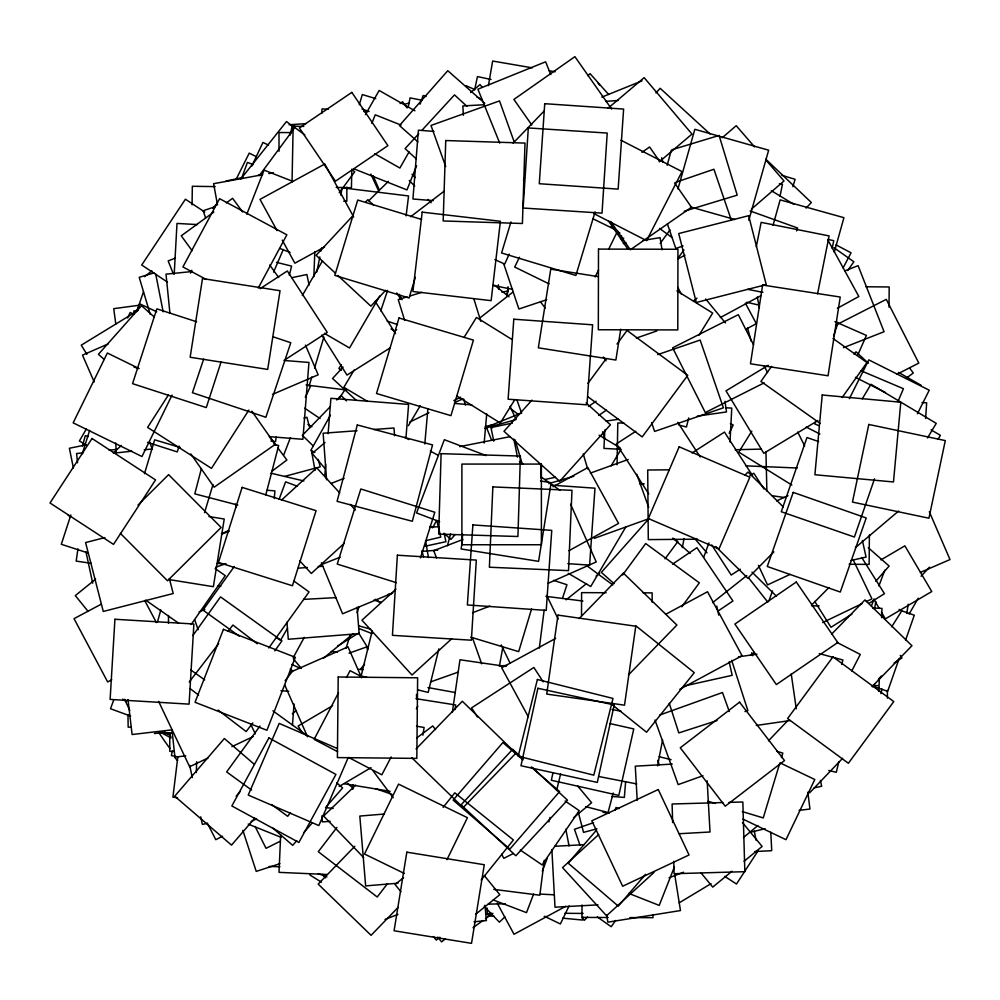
<?xml version="1.0" encoding="UTF-8"?>
<svg xmlns="http://www.w3.org/2000/svg" width="1000" height="1000" viewBox="0 0 1000 1000"><rect width="100%" height="100%" fill="white"/><g stroke="black" fill="none" stroke-linecap="round" stroke-linejoin="round"><path stroke-width="1.5" d="M279 151.275L279.012 132.562L291.363 132.575M346.85 187.2L346.838 201.238L343.75 201.238M168.475 623.275L168.5 615.513M581.525 615.812L581.6 592.638L606.15 592.725M582 904.987L581.95 917.4L608.2 917.5M652.138 602.137L652.163 592.875L642.962 592.837M653 914.587L652.987 917.688L629.825 917.588M869.4 534.95L869.137 564.412L849.163 564.237M889.013 307.125L889.188 286.962L866.025 286.775M192.062 204.9L192.338 186.275L215.175 186.612M617.05 464.75L617.8 422.95L623.9 423.062M292.05 181.912L293.137 126.2L303.812 126.4M351.8 169.15L351.438 187.725L336.188 187.425M196.325 772.575L196.65 761.737M879.35 677.95L879.062 685.675L872.938 685.438M881.612 617.65L881.963 608.375L872.775 608.038M313.85 276.65L314.812 251.725M280.675 835.013L279.012 872.362L327.025 874.488M604.875 429.925L603.925 448.413L621.062 449.3M730.013 442L731.762 408.1L725.537 407.775M174.2 274.25L177 223.438L197.25 224.562M321.763 113.425L322.062 108.875L328.25 109.275M925.625 418.438L926.663 402.85L922.062 402.55M292.438 725.425L294.025 703.988M324.85 475.175L325.688 464.412M328.113 433.663L330.9 398.312L408.6 404.425L405.938 438.25M625.588 782.113L624.35 797.438L611.95 796.438M274.275 498.55L274.925 490.875L267.162 490.225M424.8 443.988L427.887 408.775M484.162 443.038L486.725 413.95M582.85 916.963L582.562 920.05L562.612 918.162M506.987 296.012L508.062 286.775M352.7 789.25L353.25 784.688M177.8 757.2L172.913 797.163L177.5 797.725M340.988 195.438L341.925 187.775L408.562 195.963L406.112 215.863M544.263 860.3L539.837 895.225L493.775 889.375M539.312 648.15L544.163 610.05M878.55 691.425L879.15 686.787M276.188 437.075L275.538 441.65L270.912 440.988M77.95 548.862L76.175 561.112L91.263 563.3M452.362 712.25L459.975 659.762L505.938 666.425M906.8 613.475L908.225 604.25M454.988 709.587L455.725 704.975L416.025 698.688M620.737 329.2L615.875 360.05L538.337 347.825L550.75 269.137L597.888 276.575M462.562 539.712L461.087 548.962L538.587 561.35L551.15 482.688L540.513 480.988M422.863 735.175L424.125 727.487L416.5 726.225M488.413 85.662L492.638 61.037L532.288 67.838M499.5 665.65L502.837 647.225M874.438 609.113L875.863 601.55M172.275 751.038L171.412 755.6L175.95 756.462M682.3 547.65L684.05 538.575M657.562 765.825L662.613 739.912M408.3 106.875L410.075 97.888L422.175 100.275M756.287 246.725L761.15 222.362L829.125 235.925L817.588 293.775M316.775 272.025L319.837 256.95M321.075 250.925L321.688 247.9M779.987 196.35L782.45 184.288L779.4 183.663M832.2 248.275L833.763 240.65L827.75 239.412M290.225 135.05L292.188 125.913L295.175 126.55M474.588 89.987L477.475 76.575L491.025 79.488M553.025 772.688L551.325 780.25L618.8 795.425L633.763 728.938L609.763 723.538M880.9 693.625L881.938 689.062M838.825 761.65L836.3 772.288L828.787 770.5M372.2 630.913L361.138 675.95L367.1 677.412M438.875 648.888L428.175 692.425L417.75 689.862M548.9 821.938L550 817.438M556.613 790.4L560.65 773.875M289.325 275.212L291.613 266.125L276.512 262.337M688.713 417.925L686.45 426.962L678.988 425.1M506.9 295.35L508.387 289.413M201.425 468.475L194.8 493.862L237.8 505.075M265.8 494.837L278.663 445.525L274.212 444.375M447.425 545.8L450.625 533.737M613.2 793.037L608.038 812.525L585.763 806.637M841.7 664.45L842.913 659.987L819.25 653.612M667.2 165.238L671.263 150.275M82.475 445.988L85.275 435.7L88.287 436.525M157.55 621.812L160.825 609.875M773.037 225.362L780.15 199.875L843.925 217.675L834.3 252.162M677.962 188.912L694.837 129.312L768.65 150.2L748.825 220.238M144.488 473.725L154.65 439.825L180.087 447.45M204.562 512.625L212.963 484.613M792.875 186.725L795.1 179.288L781.925 175.338M359.263 104.738L362.337 94.575L375.75 98.625M311.863 376.9L309.175 385.763L306.188 384.862M314.538 368.05L323.9 337.038M510.962 221.938L501.575 252.987L575.887 275.45L595.1 211.863M523.475 180.538L524.362 177.575M620.588 238.6L621.487 235.625M531.575 608.938L518.675 651.637L470.838 637.188M779.712 763.425L763.238 817.913L742.312 811.587M781.488 757.537L782.825 753.112L776.85 751.312M415.363 277.3L409.075 297.987L334.812 275.4L357.738 200.037L421.6 219.462M346.037 648.337L350.188 634.987M357.1 612.762L358.938 606.825M420.475 557.888L434.825 512.25L360.838 488.988L337.225 564.075L396.413 582.688M82.263 453.8L89.65 430.4M179.125 446.062L177.25 451.912L147.562 442.388M70.862 514.925L61.312 544.288L88.025 552.975M221.025 362.113L206.275 407.587L132.55 383.663L156.825 308.85L196.637 321.763M562.625 597.925L566.938 584.725L553.575 580.363M203.663 359.1L192.425 392.713L265.875 417.262L290.788 342.725L273.163 336.825M380.75 310.875L387.562 290.45M833.625 335.812L838.05 322.7L835.113 321.712M136.925 310.887L143.475 291.887M874.525 478.825L854.388 537.038L781.263 511.737L806.95 437.525L818.65 441.575M898.938 659.125L887.675 691.338L873.1 686.237M905.6 640.1L914.3 615.212L901.188 610.625M420.037 104.225L423.162 95.475L426.075 96.512M796.562 230.912L797.613 228L750.113 210.963M241.713 178.025L247.413 162.425L253.238 164.55M113.713 699.963L110.5 708.737L130.625 716.1M703.65 557.35L708.95 542.9M768.838 600.975L772.55 590.862M871.425 606.062L874.1 598.888M878.913 585.962L884.812 570.175M279.15 499.137L285.625 481.85L297.275 486.225M533.6 894.05L526.512 912.638L493.225 899.95M542.325 871.162L547.225 858.3M283.725 454.95L290.4 437.688M246.812 214.213L264.062 170.125L292.925 181.412M614.925 810.337L616.05 807.475L618.938 808.612M674.438 866.825L659.225 905.4L628.888 893.438M371.85 123.338L375.225 114.812L401.1 125.087M416.575 165.763L406.987 189.913L353.8 168.8M815.875 421.012L814.663 423.875L818.925 425.688M897.95 401.625L903.425 388.713L860.725 370.613M190.562 273.1L191.775 270.287M273.6 272.062L283.275 249.537M347.938 758.2L318.85 825.562L248.238 795.062L279.188 723.413L337.088 748.413M857.812 354.938L866.4 335.425L835.375 321.788M509.2 254.137L504.712 264.062L494.875 259.613M127.587 318.038L130.188 312.5L133 313.812M136.825 310.85L140.025 303.988L156.738 311.788M251.863 166L262.925 142.438L268.55 145.087M305.275 397.25L310.575 386.15M729.188 433.275L733.188 425.012L730.387 423.663M569.087 905.95L560.363 923.962L545.275 916.663M446.987 859.638L467.425 817.7L398.55 784.125L364.487 854.025L404.425 873.487M172.05 395.075L141.962 456.525L73.162 422.85L107.35 353.025L139 368.512M519.475 257.262L514.688 267.05L549.1 283.875M595.125 276.95L598.538 269.975M608.787 249.013L617.663 230.863L592.888 218.738M236.337 178.875L249.225 153.112L256.087 156.537M849.375 398.663L868.812 359.888L929.237 390.2L917.438 413.738M851.775 670.938L860.288 654.438L837.087 642.487M338.575 692.65L314.113 739.375L337.6 751.675M346.488 677.525L350.075 670.65L362.525 677.163M391.188 756.95L381.825 774.825L348.663 757.463M416.362 708.85L417.8 706.1M843.062 268L851.05 252.787L836 244.887M436.325 520.938L432.675 527.75L429.975 526.3M258.25 288.075L286.863 234.825L219.6 198.675L182.913 266.938L206.25 279.475M293.15 657.738L304.25 637.413M330.45 415.15L310.875 450.275L314.862 452.5M365.412 114.663L379.162 90.475L414.913 110.8M409.05 151.912L399.888 168.038L374.738 153.737M909.1 614.038L918.263 598.188M86.363 428.963L79.4 440.975L86 444.8M302.3 295.55L322.438 260.95M379.738 296.075L349.538 347.987L324.45 333.387M287.512 628.288L280.525 640.263L276.575 637.95M626.075 526.512L590.725 586.538L568.275 573.312M938.025 439.3L940.375 435.337L931.125 429.875M354.137 370.025L343.85 387.312L367.55 401.413M408.375 425.688L420.238 405.75M611.112 465.85L620.662 449.938M862.262 398.85L870.987 384.275L936.25 423.375L927.513 437.938M698.962 335.262L712.7 313.062L676.912 290.912M464.263 337.075L476.463 317.438L512.025 339.525M514.95 399.438L500.3 423.013L456.838 396.012M751.812 431.125L738.775 452.125L791.862 485.062M891.725 626.75L901.675 611.025L899.075 609.388M168.388 395L147.6 427.413L211.475 468.375L248.888 410.05M758.15 850.662L736.5 884.025L724.712 876.375M341.425 364.625L338.875 368.45L341.463 370.175M339.438 398.013L345.487 389.025M191.15 624.475L225.275 575.638L215.113 568.538M847.65 270.587L853.875 261.762L833.913 247.7M615.612 920.475L611.213 926.725L597.312 916.925M771.575 366.388L760.925 381.413L820.062 423.338M842.1 397.587L866.95 362.55L832.975 338.462M192.838 635.55L220.512 596.9L281.938 640.9L274.788 650.875M234.3 566.512L202.975 610.087L239.275 636.188M268.775 647.962L309.062 591.938L294.037 581.138M259.962 726.038L226.637 771.925L251.575 790.037M660.163 243.463L670.013 229.875M290.45 812.575L287.738 816.3L271.525 804.525M621.925 240.6L623.725 238.137M677.625 258.663L683.925 250.037M622.625 575.013L645.688 543.538L699.35 582.837L681.825 606.763M259.275 175.662L294.837 127.537L304.812 134.913M339.225 192.763L354.725 171.775L352.225 169.938M587.9 383.413L606.125 358.787M617.05 344.012L627.062 330.462L687.738 375.337L642.2 436.912L587.725 396.613M665.05 558.812L677.85 541.575L674.125 538.8M189.225 682.013L218.663 643.625M228.162 631.237L232.913 625.05L257.312 643.763M252.812 722.913L246.163 731.575L218.1 710.05M285.1 680.8L292.7 670.9L290.262 669.025M336.938 827.412L318.275 851.712L377.225 897L387.5 883.637M240.55 179.3L286.5 121.525L292.5 126.3M360.613 669.062L364.513 664.188M443.1 807.387L454.825 792.825L513.413 839.975L481.188 880.013M872.4 686.775L874.388 684.375M878.388 679.587L881.375 675.987M596.388 830.212L568.15 863.138L618.275 906.125L645.512 874.375M254.838 818.05L231.525 845.125L174.7 796.2L224.35 738.525L253.95 764.013M236.112 796.188L240.188 791.5M296.775 840.662L292.7 845.35L272.663 827.938M303.9 832.463L312.05 823.088M326.3 806.675L342.6 787.925L336.7 782.8M454.95 534.788L450.913 539.375L443.938 533.25M875.788 581.25L889.137 566.05L868.312 547.75M648.8 518.825L601.337 572.362L614.012 583.6M531.95 400.138L503.975 431.287L559.688 481.3L610.438 424.762L586.062 402.887M655.962 92.9L660.163 88.312L710.075 133.988M418.75 133.75L405.087 148.613L416.4 159.025M421.912 130.325L454.5 94.887L466.95 106.337M343.062 367.075L332.55 378.5L356.3 400.363M921.087 576.237L929.475 567.163M853.925 354.087L856.025 351.812L868.388 363.25M353.025 215.6L316.137 255.287L335.538 273.312M365.675 201.988L367.788 199.725L373.488 205.025M385.65 290.3L370.887 306.175L337.812 275.438M806.038 208.1L811.35 202.525L765.788 159.175M768.487 740.788L787.663 720.738M809.587 792.862L842.6 758.337M587.5 917L584.325 920.288L582.125 918.162M513.112 143.138L544.263 110.9M354.812 846.263L318.175 884.112L371.075 935.325L398.013 907.487M416.05 748.962L462.325 701.263L515.875 753.213L463.15 807.562L411.825 757.775M579.225 618.538L623.362 573.088L676.888 625.062L628.438 674.95M330.325 406.637L302.35 435.375L313.25 445.988M336.788 400L341.087 395.575L346.538 400.875M831.65 634.1L864.963 599.925L911.95 645.738L872.188 686.525M212.662 208.15L216.988 203.775M744.737 475.312L748 472.025L783.337 506.962M773.875 551.888L747.825 578.25L715.788 546.575M811.625 605.05L828.925 587.537M137.963 505.087L168.6 474.637L221.125 527.475L167.5 580.775L120.45 533.438M368.688 200.812L388.413 181.35M355.662 785.138L323.625 816.025L363.638 857.525M504.913 916.862L499.363 922.175L484.25 906.4M113.462 452.837L121.337 445.45M281.613 500L316.775 467.837L339.738 492.938M344.2 543.362L311.3 573.462L299.812 560.913M396.012 589.1L361.95 620.2L412 675.025L451.75 638.737M598.7 834.562L562.537 867.613L606.55 915.775L654.013 872.412M587.788 75.7L590.062 73.662L608.625 94.462M722.25 137.75L736.213 125.688L754.513 146.862M751.413 209.125L784 180.975L765.7 159.8M325.037 442.463L312.162 453.425L325.262 468.8M607.925 108.35L644.163 77.638L692 134.088L659.262 161.838M855.362 547.688L898.625 511.025M470.6 92.562L480.012 84.588L482 86.938M292.337 713.8L295.938 710.8M573.612 817.7L591.613 802.725L577.762 786.075M743.45 837.537L757.862 825.575M693.438 301.038L696.988 298.113M323.312 658.363L353.45 633.6M732 871.225L712.725 887.1L700.938 872.775M744.038 861.3L762.113 846.425L742.45 822.562M403.575 877.638L395.075 884.525L400.9 891.688M445.238 938.938L441.6 941.888L437.725 937.113M475.562 914.35L499.825 894.675L484.312 875.562M95.638 579.138L75.312 595.6L88.088 611.362M439.862 937.237L436.287 940.1L433.413 936.513M566.112 599.812L586.512 583.625M596.125 576L599.725 573.15M712.588 602.663L746.775 575.575M750.4 655.387L754.062 652.475M144.537 276.65L151.875 270.875M479.412 318.325L513.175 291.887M410.65 216.725L444.087 191.225M271.9 471.262L286.9 460.012L277.625 447.65M416.575 738.062L432.762 725.925L435.525 729.613M905.925 378.5L913.312 372.987L909.65 368.075M213.825 212.025L181.25 235.812L192.125 250.712M226.35 202.887L232.613 198.312L242.587 211.962M400.087 103.588L402.612 101.75L407.1 107.938M473.038 927.712L482.975 920.525M485.462 918.725L492.912 913.35M598.713 415.462L606.35 410.138M641.963 152.312L649.613 147L659.412 161.112M588.45 406.5L596.112 401.225M672.6 564.125L696.938 547.688L732.938 600.975L717.575 611.362M394.1 331.4L396.7 329.7M260.087 288.688L287.337 270.975L327.225 332.35L284.4 360.175M635.788 431.312L616.362 443.9L648.787 493.925M692.062 452.962L724.475 432.075L752.625 475.737M749.9 475.775L753.8 473.25L763.95 488.938M740.3 569.163L731.213 575.05L711.75 544.975M894.112 663.025L901.925 657.962L900.263 655.387M390.012 347.962L347 375.087L321.763 335.062M851.862 614.163L830.987 627.288L814.75 601.438M868.812 603.5L884.463 593.663L861.725 557.487M337.65 646.038L357.3 633.837M138.112 310.4L81.275 345.163L86.888 354.325M768.263 365.275L726 390.838L763.787 453.3L817.925 420.538M679.175 902.837L711.05 883.662M332.65 705.638L298.125 726.012L302.075 732.688M339.162 786.462L371.037 767.663M881 559.875L904.862 545.837L931.762 591.55L885.362 618.85L881.4 612.125M552.95 486.775L587.85 467.575L618.562 523.413L568.913 550.725M837.362 308.275L858.85 296.512L828.238 240.625M324.538 246.988L294.85 263.188L282.25 240.113M555.688 638.375L501.675 667.75L528.275 716.675M678.125 258.837L684.912 255.175M720.325 317.562L761.038 295.587M665.612 614.362L707.525 591.725L742.05 655.688L679.85 689.262M565.725 906.325L514.025 934.262L497.15 903.025M745.525 329.438L756.325 323.675L745.362 303.137M101.263 604.188L74.037 618.65L107.662 681.95L111.75 679.775M222.587 836.2L215.8 839.688L207.325 823.125M251.137 821.6L256.575 818.812M835.562 325.225L886.287 299.35L918.812 363.1L896.875 374.288M513.337 853.5L503.812 858.35L501.7 854.212M764.15 382.85L705.3 412.562L672.625 347.825L738.312 314.675L753.612 344.963M279.837 841.425L266.025 848.325L255.113 826.475M409.65 422.113L428.988 412.688M453.837 400.55L460.75 397.188M822.688 622.55L862.1 603.625M866.325 601.6L871.95 598.9L853.213 559.888M207.975 758.025L189.625 766.737L158.6 701.363M231.962 746.637L253.137 736.6M776.65 500.9L787.975 495.637M790.163 574.362L767.513 584.9L758.425 565.375M454.5 402.675L462.875 398.862M547.875 583.413L596.237 561.95L570.6 504.2M290.938 671.95L348 646.85L361.6 677.775M108.162 343.938L82.5 355.125L94.2 381.938M920.425 572.362L950 559.562L929.325 511.763M272.462 394.4L318.175 374.812L305.45 345.112M221.388 533.725L228.538 530.675M199.088 611.925L204.8 609.475M392.85 592.9L342.575 613.787L321.4 562.837M521.1 413.137L486.375 427.238L491.613 440.112M601.825 97.125L642.013 80.875M175.375 258.05L168.162 260.95L173.3 273.738M845.025 270.8L858.1 265.663L884.062 331.712L843.425 347.7M331.15 483.438L344.15 478.3M322.875 564.025L340.213 557.188M222.075 534L229.288 531.175M385.05 919.4L397.962 914.412M462.7 539.55L433.725 550.662L436.525 557.95M472.5 612.762L489.888 606.087M669 877.812L683.562 872.225M590.375 473.1L628.175 459.487M594.175 538.387L647.962 519.025M659.775 715.013L722.463 692.513L729.312 711.587M702.962 775.725L678.188 784.613L655 720.037M349.025 653.213L366.613 646.938L367.65 649.837M430.725 681.85L458.375 672.05M636.375 338.062L656.838 330.95M593.55 822.663L574.462 829.3L580.025 845.275M215.75 567.163L225.963 563.65M657.7 354.625L700.138 340.05L723.4 407.812L654.625 431.425L651.587 422.587M675.975 182.225L713.925 169.25L731.213 219.825M683.088 245.963L675.8 248.45L667.4 223.888M214.875 206.775L203.175 210.75L205.613 217.95M546.663 299.713L518.9 309.025L503.85 264.163M279.938 863.675L256.225 871.4L242.85 830.35M717.025 720.588L678.812 732.913L669.262 703.325M744.95 711.587L747.887 710.638L731.663 660.325M407.088 296.863L398.25 299.587L404.637 320.363M410.037 295.95L421.838 292.325M672.038 149.725L719.1 135.45L737.212 195.15L684.262 211.213M154.075 272.9L139.213 277.312L150.25 314.425M548.775 483.625L573.812 476.275M484.688 428.3L515.962 419.625M303.95 418.062L306.913 417.262L309.725 427.775M284.688 476.375L320.213 466.85L318.2 459.338M485.288 426.65L491.25 425.062L492.062 428.075M596.987 828.825L583.538 832.35L578.387 812.725M104.925 537.587L85.588 542.562L103.275 611.462L173.2 593.513L169.363 578.525M750.263 832.275L765.113 828.725M425.763 540.65L440.75 537.112L436.812 520.438M258.225 175.188L261.212 174.488M851.137 560.425L866.087 557.075L862.387 540.525M684.338 685.987L732.175 675.325L729.163 661.775M425.1 546.213L445.95 541.7L444.3 534.138M226 181.075L242.75 177.475M206.85 823.45L202.375 824.412L200.75 816.85M291.975 277.663L306.875 274.5L309.113 285.087M814.137 787.85L821.663 786.25L820.413 780.362M512.362 423.1L490.962 427.562L493.8 441.188M544.862 479.475L555.562 477.238M86.188 444.837L69.388 448.25L73.388 467.975M459.663 446.625L510.213 436.625M501.875 292.15L507.912 291.025M262.663 174.713L213.625 183.7L217.512 204.925M268.8 173.588L273.387 172.75M388.175 594.35L391.188 593.825M623.263 243.575L626.325 243.075M643.213 240.362L660.088 237.65L662.038 249.8M136.838 310.512L133.775 311L134.262 314.025M606.163 421.05L618.462 419.288M738.487 656.838L756.95 654.163M756.287 725.462L790.138 720.55M697.337 416.125L726.513 411.938L724.987 401.3M139.75 305.175L113.737 308.663L115.8 324.113M799.112 810.375L809.95 809.013L807.837 792.175M172.062 729.837L132.1 734.525L128 699.538M154.388 733.538L165.225 732.262M113.45 453.212L131.9 451.188M144.2 449.837L151.875 449M185.763 755.9L174.913 757.075L171.938 729.513M82.8 452.887L76.6 453.525L77.55 462.812M109.125 450.2L116.875 449.4M192.213 271.525L166.012 274.15L169.9 312.95M429.775 527.425L439.062 526.55M474.025 921.762L486.413 920.588L484.975 905.275M485.562 913.938L491.662 913.375M492.088 913.65L487.463 914.05L486.925 908.012M384.462 814.013L359.812 816.062L365.65 885.9L398 883.2M298.163 568.188L307.4 567.463M318.188 566.613L322.812 566.237M422.125 551.362L437.612 550.163M605.775 101.388L618.225 100.45M330.138 821.312L322.388 821.9L321.925 815.775M357.038 430.725L323.137 433.225L326.575 479.775M373.975 429.475L394 428L394.575 435.763M289.088 124.763L305.887 123.637M484.35 104.725L462.863 105.925L463.375 115.275M672.25 764.1L635.288 766.162L637.188 800.275M679.212 833.725L710.013 832L707.163 780.825M303.625 599.375L335.962 597.625M554.775 846.275L583.95 844.688M597.987 904.862L555 907.2L551.875 849.55M754.625 851.55L771.725 850.688L770.8 832.237M498.988 665.837L506.65 665.55M722.862 802.55L672.113 804L672.65 822.588M729.013 802.375L742.85 801.988L744.837 871.688L674.1 873.7L673.75 861.312M735.238 449.725L761.275 449.113M488.225 904.137L505.238 903.75M131.25 727.125L128.162 727.175L127.963 714.675M669.212 469.837L647.712 470.012L648.288 539.612L697.425 539.2M174.35 751.35L169.8 751.363L169.725 732.975M217.812 586.225L220.888 586.237M564.85 913.3L583.112 913.438M639.6 483.738L644.188 483.825M269.15 866.488L279.938 866.737M163.9 732.575L173.2 732.9M811.488 605.725L819.15 606.013M745.825 465.85L797.325 468.013M540.25 894.087L554.05 894.8M363.862 111.562L366.95 111.762M551.4 485.15L594.975 488.188L589.612 565.15L567.825 563.638M280.95 690.713L288.712 691.275M433.938 131.425L418.413 130.188L412.938 199.013L433.125 200.625M284.1 360.475L308.962 362.45L302.875 439.3L270.238 436.712M217.237 563.375L225 564.025M454.875 403.438L471.912 404.925M358.35 669.3L362.987 669.712M544.2 916.425L547.263 916.712M331.287 651.538L337.488 652.262M325.513 807.537L333.2 808.475M306.537 385.062L346.812 390.05M545.913 596.337L582.875 601.038M772.138 495.725L784.388 497.512M602.987 812.3L609.087 813.263M208.975 516.562L224.237 519.025L213.35 586.688L169.088 579.575M344.363 783.775L390.1 791.325M549.062 70.725L555.163 71.775M427.95 687.575L455.337 692.537M612.025 709.475L621.1 711.25M598.95 776.55L636.763 783.925M747.788 289.35L762.9 292.362M493.013 285.438L512.6 289.35M746.787 302.275L758.925 305.1M270.912 473.2L303.888 480.962M659.163 756.7L671.1 759.688M161.4 732.387L170.275 734.638M358.913 625.887L370.775 629.188M690.413 206.925L734.7 219.462M707.938 801.188L715.413 803.45M373.9 600.1L381.225 602.388M134.062 367.088L138.512 368.512M387.175 321.125L397.5 324.575M375.775 788.737L391.95 794.325M362.025 109.038L369.188 111.575M486.213 455.6L444.35 439.7L416.55 512.95L439.65 521.712M318.325 873.637L326.912 876.925M280 248.512L290.1 252.463M359.025 628.525L372.1 633.65M248.175 824.112L281.025 837.288M465.887 85.638L474.312 89.338M291.762 664.438L300.212 668.275M780.075 762.9L814.788 779.5L785.975 839.688L742.938 819.1M855.4 377.325L885.55 392.575M806.175 427.062L819.875 433.988M620.925 140.225L682.025 171.588L646.575 240.65L593.812 213.562M160.35 732.288L171.125 737.913M476.812 96.95L482.225 99.812M404.637 437.337L408.688 439.513M430.3 451.087L438.4 455.438M898.462 372.35L921.263 385.375M307.887 424.425L311.9 426.788M391.037 328.963L394.988 331.312M599.138 435.2L620.15 447.825M771.363 190.725L793.713 204.25M309.887 874.975L321.525 882.188M204.713 212.025L185.425 199.213L141.713 265.012L167.425 282.087M304.675 408.188L320.025 418.537M565.087 800.987L579.188 810.612L542.112 864.925L520.325 850.05M375.5 599.263L380.575 602.762M122.675 699.112L126.5 701.762M145.712 600.163L178.75 623.263M519.525 461.562L523.312 464.263M540.988 476.838L548.562 482.225M551.087 484.012L559.925 490.3M190.9 670.013L204.7 679.887M611.163 226.775L619.925 233.125M272.913 710.825L307.825 736.175M659.538 228.425L672.013 237.55M586.638 565.525L612.775 584.95M510.9 408.85L518.275 414.438M190.037 688.538L198.575 695.088M635.6 625.625L694.287 672.663L646.55 732.225L611.812 704.388M494.688 285.262L509.05 296.825M522.987 759.9L502.9 742.537L453.137 800.088L509.85 849.125L559.612 791.562L531.25 767.05M347.638 783.4L353.438 788.475M484.75 103.275L447.775 70.7L399.438 125.562L417.925 141.862M672.875 538.088L690.15 553.413M154.175 316.925L141.562 305.725L98.425 354.3L104.162 359.387M522.962 758.825L512.688 749.287L461.062 804.875L515.837 855.75L567.463 800.163L532.087 767.312M752 572.087L776.438 596.237M68.025 514.862L70.2 517.062M412.05 174.312L415.35 177.65M409.225 180.525L414.712 186.075M427.863 199.4L431.15 202.738M167.688 733.337L170.9 736.712M350.188 504.35L355.4 510.05M322.45 874.425L325.538 877.887M174.613 757.337L177.6 760.688M694.837 538.737L706.988 552.888M705.675 298.988L725.425 322.925M293.463 658.888L301.312 668.438M748.688 578L767.85 602.175M540.513 301.962L545.288 308.05M269.275 436.525L275.763 445.175M372.975 770.725L393.2 797.725M269.738 264.988L278.65 277.5M611.663 109.1L574.9 56.662L513.888 99.438L531.825 125.013M251.85 411.175L275.163 444.438L214.15 487.2L190.837 453.938M674.562 182.913L691.488 207.275L630.325 249.775L610.725 221.562M597.737 82.5L599.475 84.987M603.387 357.013L606.062 360.85M608.375 220.8L627.85 249.075M396.763 292.925L400.975 299.35M543.2 681.838L533.875 667.463L471.562 707.875L477.488 717.025M677.763 422.325L700.2 456.95M375.188 301.363L395.55 333.638M620.975 235.7L623.387 239.575M358.612 633.025L368.225 648.525M874.287 600.025L879.038 608.088M353.688 216.975L324.787 164.025L260.012 199.375L277.062 230.6M677.763 287.387L681.462 294.237M399.125 294.225L402.05 299.725M144.7 600.525L156.387 622.537M764.038 365.625L767.513 372.512M797.738 432.088L804.663 445.938M546.7 595.45L558.162 619.113M501.262 644.95L510.025 663.037M250.675 724.125L255.3 733.863M370.812 174.05L378.6 190.825M124.637 699.312L129.775 710.475M510.075 406.337L515.85 419.025M284.662 684.775L307.55 736.775M373.062 175.65L379.312 189.913M550.788 74.575L545.612 61.8L477.9 89.2L499.738 143.15M235.325 504.1L236.45 506.962M149.525 441.875L152.275 449.038M636.788 474.275L648.7 507.388M514.237 142.012L499.513 100.913L430.988 125.463L445.712 166.562M602.513 431.825L604.562 437.612M517 400.15L521.625 413.188M472.475 637.863L481.662 663.8M751.637 652.837L752.65 655.713M194.662 619.65L198.137 629.763M473.938 299.037L480.788 321.3M661.625 157.775L662.987 162.25M583.275 454.012L587.675 468.963M657.825 760.325L659.15 764.812M515.125 439.913L522.15 463.837M747.525 328.025L751.275 341.325M463.775 399.2L465.412 405.087M421.987 550.75L423.475 556.812M716.737 606.087L718.75 615.112M189.7 765.45L192.3 777.55M85.925 551.65L92.713 583.225M757.288 297.038L759.412 307.7M513.875 439.038L517.463 457.15M155.725 274.1L163.162 311.775M565.825 829.237L569.062 845.987M754.312 831.112L756.038 840.15M311.488 450.725L315.012 470.425M425.55 540.75L428.45 557.537M674.675 874.287L680.475 910.562L607.837 922.163L606.638 914.6M791.237 673.962L796.287 708.825M357.062 607.25L359.15 633.638L288.288 639.25L286.938 622.175M115.675 443.013L116.363 452.25M498.387 284.762L498.675 289.413M416.488 694.438L416.675 699.112M765.95 452.113L766.875 490.975M887.387 690.45L887.425 698.15M540.862 465.625L540.862 478.038M462.438 533.9L462.438 540.1M493.938 916.15A411.812 411.812 0 0 1 487.762 915.987M169.9 748.413A411.812 411.812 0 0 1 158.625 732.288M404.462 104.237A411.812 411.812 0 0 1 408.888 103.188M598.488 249.1L598.325 329.75L677.788 329.913L677.95 249.262L598.488 249.1M338.212 676.988L337.4 757.588L416.812 758.388L417.625 677.8L338.212 676.988M441.112 453.663L438.675 534.1L517.938 536.5L520.375 456.062L441.112 453.663M445.75 140.538L443.175 220.963L522.413 223.5L525 143.088L445.75 140.538M492.85 486.912L489.387 567.225L568.525 570.638L571.987 490.325L492.85 486.912M114.925 619.263L110.125 699.4L189.088 704.137L193.888 624L114.925 619.263M397.375 555.212L392.438 635.337L471.375 640.2L476.325 560.087L397.375 555.212M528.312 127.938L523.112 208.025L602.025 213.137L607.212 133.062L528.312 127.938M472.887 524.925L467.362 604.963L546.225 610.4L551.75 530.375L472.887 524.925M544.738 103.688L539.275 183.725L618.15 189.112L623.612 109.075L544.738 103.688M513.8 319.212L508.113 399.225L586.962 404.812L592.638 324.812L513.8 319.212M822.225 395L814.9 474.738L893.475 481.962L900.8 402.212L822.225 395M422.175 212.138L412.912 291.512L491.125 300.65L500.4 221.275L422.175 212.138M557.975 615.112L546.712 694.075L624.513 705.188L635.775 626.225L557.975 615.112M762.625 285.05L750.462 363.787L828.05 375.788L840.225 297.038L762.625 285.05M202.5 278.55L190.138 357.25L267.688 369.425L280.05 290.725L202.5 278.55M406.838 852.163L394.075 930.763L471.525 943.337L484.288 864.737L406.838 852.163M868.812 424.462L852.45 502.088L928.938 518.212L945.3 440.588L868.812 424.462M537.9 688.275L520.975 765.738L597.3 782.412L614.225 704.95L537.9 688.275M537.4 679.513L518.188 756.225L593.787 775.163L613 698.438L537.4 679.513M357.3 424.963L337.075 501.337L412.325 521.275L432.55 444.913L357.3 424.963M399 317.975L376.512 393.512L450.95 415.662L473.425 340.125L399 317.975M242.113 487.375L218.463 562.45L292.425 585.75L316.075 510.688L242.113 487.375M793.225 492.388L767.275 566.487L840.275 592.05L866.225 517.962L793.225 492.388M223.438 629.338L195.037 702.288L266.925 730.263L295.325 657.312L223.438 629.338M679.175 446.812L648.337 518.525L719 548.913L749.837 477.2L679.175 446.812M268.888 737.925L231.85 805.962L298.888 842.463L335.925 774.425L268.888 737.925M92.025 438.5L50 502.975L113.525 544.388L155.55 479.913L92.025 438.5M832.975 656.85L787.588 718.538L848.375 763.263L893.775 701.575L832.975 656.85M739.55 702.163L680.275 747.788L725.225 806.188L784.5 760.562L739.55 702.163M796.312 582L734.887 624.062L776.338 684.575L837.75 642.525L796.312 582M351.838 92.387L299.363 127.938L335.438 181.2L387.912 145.65L351.838 92.387M658.25 789.525L591.838 820.788L622.638 886.237L689.05 854.975L658.25 789.525M748.662 215.7L678.713 233.55L696.287 302.475L766.237 284.625L748.662 215.7M541.388 464.075L461.9 464.075L461.9 544.75L541.388 544.75L541.388 464.075"/></g></svg>
